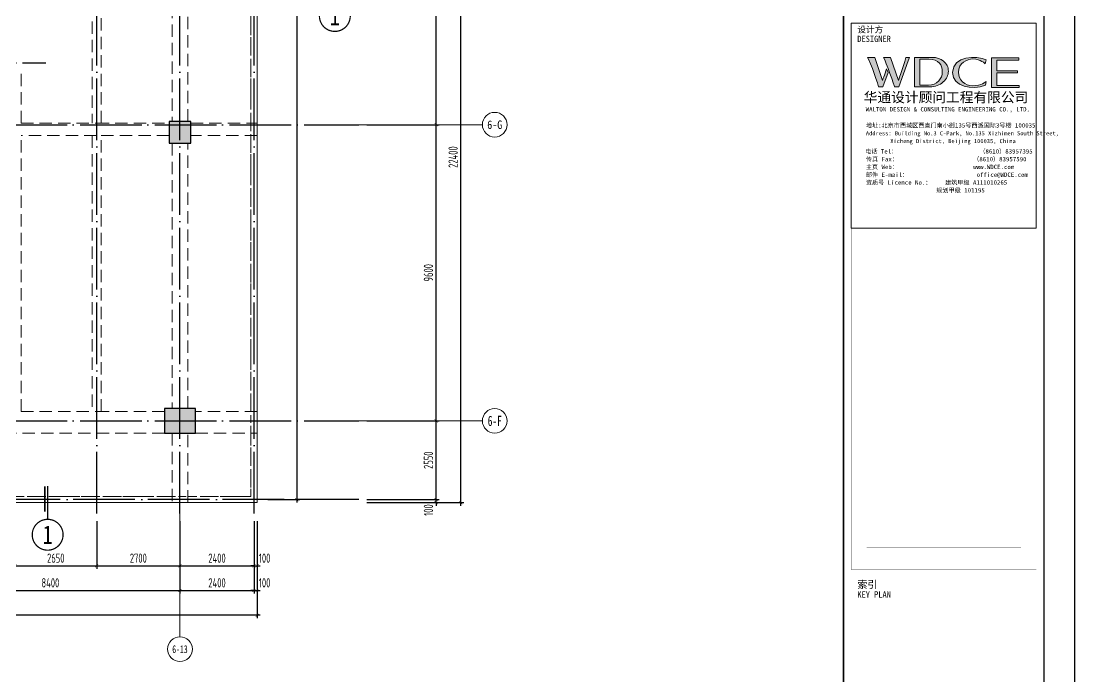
# Model space of a CAD drawing. Header units: millimetres. Extents: x -202076 to 1082610, y -439651 to 179350.
# Drawn here: x 705457 to 739610, y -331181 to -309922 of the extents above; entities that cross this region are included whole.
import ezdxf
from ezdxf.enums import TextEntityAlignment as Align

# ---------------------------------------------------------------- set-up
doc = ezdxf.new("R2010")
doc.units = ezdxf.units.MM
doc.header["$LTSCALE"] = 1000
for name, pattern in [('DASH', [0.35, 0.25, -0.1]), ('DASHED', [0.75, 0.5, -0.25]), ('DOTE', [2.42, 2, -0.2, 0.02, -0.2])]:
    doc.linetypes.add(name, pattern=pattern)
for name, color, linetype in [('02-TEXT_轴号', 7, 'Continuous'), ('A_AXIS-轴线', 36, 'DOTE'), ('AXIS_TEXT', 7, 'Continuous'), ('COLU', 5, 'Continuous'), ('THIN', 7, 'Continuous')]:
    doc.layers.add(name, color=color, linetype=linetype)
for name, color, linetype, lineweight in [('BEAM', 4, 'DASHED', 0), ('DIM', 3, 'Continuous', 0), ('板洞边线', 3, 'Continuous', 18), ('砼梁', 4, 'Continuous', 18), ('边缘构件填充', 253, 'Continuous', 18)]:
    doc.layers.add(name, color=color, linetype=linetype, lineweight=lineweight)
doc.styles.add('-宋体', font='simhei.ttf', dxfattribs={"width": 0.8})
doc.styles.add('_TCH_AXIS', font='STXIHEI.TTF', dxfattribs={"width": 0.75})
doc.styles.add('COMPLEX', font='COMPLEX')
doc.styles.add('TSSD_Dimension', font='tssdeng.shx', dxfattribs={"width": 0.7, "bigfont": 'hztxt.shx'})
doc.styles.add('TSSD_Num', font='Tssdeng.shx', dxfattribs={"width": 0.7, "bigfont": 'hztxt.shx'})
doc.styles.add('图签信息$0$hwxh', font='STXIHEI.TTF')
doc.styles.add('图签信息$0$华文细黑', font='STXIHEI.TTF', dxfattribs={"height": 10})
doc.dimstyles.new('TSSD_100_100', dxfattribs={"dimtxt": 300, "dimasz": 100, "dimexe": 100, "dimexo": 250, "dimgap": 100, "dimtad": 1, "dimdec": 0, "dimzin": 0, "dimdsep": 46, "dimtxsty": 'TSSD_Dimension', "dimblk": 'ARCHTICK', "dimcen": 0, "dimdle": 100, "dimclrt": 7, "dimadec": 0, "dimazin": 0, "dimtfac": 1, "dimtdec": 0, "dimtix": 1, "dimtmove": 2, "dimatfit": 3, "dimfxl": 1, "dimtolj": 1, "dimtzin": 0, "dimarcsym": 0})

# ---------------------------------------------------------------- blocks, each defined once
blk = doc.blocks.new('_AXISO')
blk.add_circle((0, 0), 0.5)
at = {"layer": 'AXIS_TEXT', "style": 'COMPLEX', "width": 1.041667}
blk.add_attdef('A', text='', height=0.56, dxfattribs=at).set_placement((-0.25, -0.28), (0.25, -0.28), align=Align.FIT)
blk = doc.blocks.new('_ARCHTICK')
at = {"color": 0, "linetype": 'ByBlock', "const_width": 0.15}
blk.add_lwpolyline([(-0.5, -0.5), (0.5, 0.5)], dxfattribs=at)
blk = doc.blocks.new('*D2658')
at = {"layer": 'Defpoints', "color": 0, "transparency": 16777216}
for p in [(716408, -313281), (718908, -313281), (716408, -322881)]:
    blk.add_point(p, dxfattribs=at)
at = {"layer": 'DIM', "color": 0, "lineweight": -2, "transparency": 16777216}
for p, q in [((716658, -313281), (719008, -313281)), ((718908, -322981), (718908, -313181)), ((716658, -322881), (719008, -322881))]:
    blk.add_line(p, q, dxfattribs=at)
at = {"layer": 'DIM', "color": 0, "lineweight": -2, "transparency": 16777216, "xscale": 100, "yscale": 100, "zscale": 100}
for p, rotation in [((718908, -313281), 90), ((718908, -322881), 270)]:
    blk.add_blockref('_ARCHTICK', p, dxfattribs=dict(at, rotation=rotation))
at = {"layer": 'DIM', "color": 7, "transparency": 16777216, "insert": (718658, -318081), "char_height": 300, "attachment_point": 5, "rotation": 90, "style": 'TSSD_Dimension'}
blk.add_mtext('\\A1;9600', dxfattribs=at)
blk = doc.blocks.new('*D2659')
at = {"layer": 'Defpoints', "color": 0, "transparency": 16777216}
for p in [(716408, -303681), (718908, -303681), (716408, -313281)]:
    blk.add_point(p, dxfattribs=at)
at = {"layer": 'DIM', "color": 0, "lineweight": -2, "transparency": 16777216}
for p, q in [((718908, -313381), (718908, -303581)), ((716658, -303681), (719008, -303681)), ((716658, -313281), (719008, -313281))]:
    blk.add_line(p, q, dxfattribs=at)
at = {"layer": 'DIM', "color": 0, "lineweight": -2, "transparency": 16777216, "xscale": 100, "yscale": 100, "zscale": 100}
for p, rotation in [((718908, -303681), 90), ((718908, -313281), 270)]:
    blk.add_blockref('_ARCHTICK', p, dxfattribs=dict(at, rotation=rotation))
at = {"layer": 'DIM', "color": 7, "transparency": 16777216, "insert": (718658, -308481), "char_height": 300, "attachment_point": 5, "rotation": 90, "style": 'TSSD_Dimension'}
blk.add_mtext('\\A1;9600', dxfattribs=at)
blk = doc.blocks.new('*D2660')
at = {"layer": 'Defpoints', "color": 0, "transparency": 16777216}
for p in [(716408, -303131), (719708, -303131), (716408, -325531)]:
    blk.add_point(p, dxfattribs=at)
at = {"layer": 'DIM', "color": 0, "lineweight": -2, "transparency": 16777216}
for p, q in [((716658, -303131), (719808, -303131)), ((719708, -325631), (719708, -303031)), ((716658, -325531), (719808, -325531))]:
    blk.add_line(p, q, dxfattribs=at)
at = {"layer": 'DIM', "color": 0, "lineweight": -2, "transparency": 16777216, "xscale": 100, "yscale": 100, "zscale": 100}
for p, rotation in [((719708, -303131), 90), ((719708, -325531), 270)]:
    blk.add_blockref('_ARCHTICK', p, dxfattribs=dict(at, rotation=rotation))
at = {"layer": 'DIM', "color": 7, "transparency": 16777216, "insert": (719458, -314331), "char_height": 300, "attachment_point": 5, "rotation": 90, "style": 'TSSD_Dimension'}
blk.add_mtext('\\A1;22400', dxfattribs=at)
blk = doc.blocks.new('*D2666')
at = {"layer": 'Defpoints', "color": 0, "transparency": 16777216}
for p in [(702207, -325881), (710607, -325881), (710607, -328381)]:
    blk.add_point(p, dxfattribs=at)
at = {"layer": 'DIM', "color": 0, "lineweight": -2, "transparency": 16777216}
for p, q in [((702207, -326131), (702207, -328481)), ((710607, -326131), (710607, -328481)), ((702107, -328381), (710707, -328381))]:
    blk.add_line(p, q, dxfattribs=at)
at = {"layer": 'DIM', "color": 0, "lineweight": -2, "transparency": 16777216, "xscale": 100, "yscale": 100, "zscale": 100, "rotation": 180}
blk.add_blockref('_ARCHTICK', (702207, -328381), dxfattribs=at)
at = {"layer": 'DIM', "color": 0, "lineweight": -2, "transparency": 16777216, "xscale": 100, "yscale": 100, "zscale": 100}
blk.add_blockref('_ARCHTICK', (710607, -328381), dxfattribs=at)
at = {"layer": 'DIM', "color": 7, "transparency": 16777216, "insert": (706407, -328131), "char_height": 300, "attachment_point": 5, "style": 'TSSD_Dimension'}
blk.add_mtext('\\A1;8400', dxfattribs=at)
blk = doc.blocks.new('*D2698')
at = {"layer": 'Defpoints', "color": 0, "transparency": 16777216}
for p in [(705257, -325881), (707907, -325881), (707907, -327581)]:
    blk.add_point(p, dxfattribs=at)
at = {"layer": 'DIM', "color": 0, "lineweight": -2, "transparency": 16777216}
for p, q in [((705257, -326131), (705257, -327681)), ((707907, -326131), (707907, -327681)), ((705157, -327581), (708007, -327581))]:
    blk.add_line(p, q, dxfattribs=at)
at = {"layer": 'DIM', "color": 0, "lineweight": -2, "transparency": 16777216, "xscale": 100, "yscale": 100, "zscale": 100, "rotation": 180}
blk.add_blockref('_ARCHTICK', (705257, -327581), dxfattribs=at)
at = {"layer": 'DIM', "color": 0, "lineweight": -2, "transparency": 16777216, "xscale": 100, "yscale": 100, "zscale": 100}
blk.add_blockref('_ARCHTICK', (707907, -327581), dxfattribs=at)
at = {"layer": 'DIM', "color": 7, "transparency": 16777216, "insert": (706582, -327331), "char_height": 300, "attachment_point": 5, "style": 'TSSD_Dimension'}
blk.add_mtext('\\A1;2650', dxfattribs=at)
blk = doc.blocks.new('*D2699')
at = {"layer": 'Defpoints', "color": 0, "transparency": 16777216}
for p in [(707907, -325881), (710607, -325881), (710607, -327581)]:
    blk.add_point(p, dxfattribs=at)
at = {"layer": 'DIM', "color": 0, "lineweight": -2, "transparency": 16777216}
for p, q in [((707907, -326131), (707907, -327681)), ((710607, -326131), (710607, -327681)), ((707807, -327581), (710707, -327581))]:
    blk.add_line(p, q, dxfattribs=at)
at = {"layer": 'DIM', "color": 0, "lineweight": -2, "transparency": 16777216, "xscale": 100, "yscale": 100, "zscale": 100, "rotation": 180}
blk.add_blockref('_ARCHTICK', (707907, -327581), dxfattribs=at)
at = {"layer": 'DIM', "color": 0, "lineweight": -2, "transparency": 16777216, "xscale": 100, "yscale": 100, "zscale": 100}
blk.add_blockref('_ARCHTICK', (710607, -327581), dxfattribs=at)
at = {"layer": 'DIM', "color": 7, "transparency": 16777216, "insert": (709257, -327331), "char_height": 300, "attachment_point": 5, "style": 'TSSD_Dimension'}
blk.add_mtext('\\A1;2700', dxfattribs=at)
blk = doc.blocks.new('图框-A1')
for points, const_width in [([(0, 0), (841, 0), (841, 594), (0, 594)], 0.05), ([(766, 584), (25, 584), (25, 10), (766, 10)], 0.5)]:
    blk.add_lwpolyline(points, close=True, dxfattribs=dict(const_width=const_width))
at = {"const_width": 0.05}
blk.add_lwpolyline([(841, 297), (839, 297)], dxfattribs=at)
blk = doc.blocks.new('图签信息$0$logo2')
h = blk.add_hatch(color=7)
h.paths.add_polyline_path([(19.02, -7.36), (15.84, -7.36), (15.84, -3.97), (18.97, -3.97), (18.97, -4.24), (16.46, -4.24), (16.46, -5.45), (18.81, -5.45), (18.81, -5.69), (16.47, -5.69), (16.47, -7.12), (19.02, -7.12)])
edge = h.paths.add_edge_path()
edge.add_spline(control_points=[(15.26, -4.21), (15.26, -4.21), (15.13, -4.65), (15.13, -4.65), (15.13, -4.65), (14.62, -4.1), (13.73, -4.1), (13.04, -4.1), (12.07, -4.54), (12.08, -5.62), (12.08, -6.49), (12.77, -7.16), (13.73, -7.17), (14.66, -7.17), (15.23, -6.68), (15.23, -6.68), (15.23, -6.68), (15.16, -7.11), (15.16, -7.11), (13.63, -7.7), (11.42, -7.29), (11.41, -5.64), (11.4, -3.72), (14.16, -3.66), (15.26, -4.21)], knot_values=[0, 0, 0, 0, 1, 1, 1, 2, 2, 2, 3, 3, 3, 4, 4, 4, 5, 5, 5, 6, 6, 6, 7, 7, 7, 8, 8, 8, 8], degree=3, periodic=0)
edge = h.paths.add_edge_path(flags=16)
edge.add_spline(control_points=[(10.23, -5.57), (10.23, -5.16), (10.12, -4.83), (9.9, -4.58), (9.63, -4.27), (9.23, -4.12), (8.69, -4.12), (8.69, -4.12), (7.64, -4.12), (7.64, -4.12), (7.64, -4.12), (7.64, -7.1), (7.64, -7.1), (7.64, -7.1), (8.66, -7.1), (8.66, -7.1), (9.13, -7.1), (9.52, -6.93), (9.82, -6.6), (10.09, -6.31), (10.23, -5.96), (10.23, -5.57)], knot_values=[0, 0, 0, 0, 1, 1, 1, 2, 2, 2, 3, 3, 3, 4, 4, 4, 5, 5, 5, 6, 6, 6, 7, 7, 7, 7], degree=3, periodic=0)
edge = h.paths.add_edge_path()
edge.add_spline(control_points=[(10.92, -5.51), (10.92, -5.96), (10.72, -6.37), (10.34, -6.72), (9.92, -7.1), (9.41, -7.29), (8.82, -7.29), (8.82, -7.29), (7.03, -7.29), (7.03, -7.29), (7.03, -7.29), (7.03, -3.92), (7.03, -3.92), (7.03, -3.92), (9.1, -3.92), (9.1, -3.92), (9.59, -3.92), (10.01, -4.06), (10.36, -4.34), (10.73, -4.64), (10.92, -5.03), (10.92, -5.51)], knot_values=[0, 0, 0, 0, 1, 1, 1, 2, 2, 2, 3, 3, 3, 4, 4, 4, 5, 5, 5, 6, 6, 6, 7, 7, 7, 7], degree=3, periodic=0)
at = {"lineweight": 0}
blk.add_lwpolyline([(19.02, -7.36), (15.84, -7.36), (15.84, -3.97), (18.97, -3.97), (18.97, -4.24), (16.46, -4.24), (16.46, -5.45), (18.81, -5.45), (18.81, -5.69), (16.47, -5.69), (16.47, -7.12), (19.02, -7.12), (19.02, -7.36)], dxfattribs=at)
for points, knots in [([(10.92, -5.51), (10.92, -5.96), (10.72, -6.37), (10.34, -6.72), (9.92, -7.1), (9.41, -7.29), (8.82, -7.29), (8.82, -7.29), (7.03, -7.29), (7.03, -7.29), (7.03, -7.29), (7.03, -3.92), (7.03, -3.92), (7.03, -3.92), (9.1, -3.92), (9.1, -3.92), (9.59, -3.92), (10.01, -4.06), (10.36, -4.34), (10.73, -4.64), (10.92, -5.03), (10.92, -5.51)], [0, 0, 0, 0, 1, 1, 1, 2, 2, 2, 3, 3, 3, 4, 4, 4, 5, 5, 5, 6, 6, 6, 7, 7, 7, 7]), ([(10.23, -5.57), (10.23, -5.16), (10.12, -4.83), (9.9, -4.58), (9.63, -4.27), (9.23, -4.12), (8.69, -4.12), (8.69, -4.12), (7.64, -4.12), (7.64, -4.12), (7.64, -4.12), (7.64, -7.1), (7.64, -7.1), (7.64, -7.1), (8.66, -7.1), (8.66, -7.1), (9.13, -7.1), (9.52, -6.93), (9.82, -6.6), (10.09, -6.31), (10.23, -5.96), (10.23, -5.57)], [0, 0, 0, 0, 1, 1, 1, 2, 2, 2, 3, 3, 3, 4, 4, 4, 5, 5, 5, 6, 6, 6, 7, 7, 7, 7]), ([(15.26, -4.21), (15.26, -4.21), (15.13, -4.65), (15.13, -4.65), (15.13, -4.65), (14.62, -4.1), (13.73, -4.1), (13.04, -4.1), (12.07, -4.54), (12.08, -5.62), (12.08, -6.49), (12.77, -7.16), (13.73, -7.17), (14.66, -7.17), (15.23, -6.68), (15.23, -6.68), (15.23, -6.68), (15.16, -7.11), (15.16, -7.11), (13.63, -7.7), (11.42, -7.29), (11.41, -5.64), (11.4, -3.72), (14.16, -3.66), (15.26, -4.21)], [0, 0, 0, 0, 1, 1, 1, 2, 2, 2, 3, 3, 3, 4, 4, 4, 5, 5, 5, 6, 6, 6, 7, 7, 7, 8, 8, 8, 8])]:
    blk.add_open_spline(points, degree=3, knots=knots, dxfattribs=at)
blk = doc.blocks.new('图签信息$0$logo1')
h = blk.add_hatch(color=8)
edge = h.paths.add_edge_path()
edge.add_spline(control_points=[(3.86, -5.21), (3.63, -5.88), (3.39, -6.56), (3.39, -6.56), (3.39, -6.56), (2.5, -3.91), (2.5, -3.91), (2.5, -3.91), (1.8, -3.91), (1.69, -3.91), (2.02, -4.39), (2.95, -7.27), (2.95, -7.27), (2.95, -7.27), (3.44, -7.27), (3.44, -7.27), (3.44, -7.27), (4.03, -5.66), (4.03, -5.66), (4.03, -5.66), (3.86, -5.21), (3.86, -5.21)], knot_values=[0, 0, 0, 0, 1, 1, 1, 2, 2, 2, 3, 3, 3, 4, 4, 4, 5, 5, 5, 6, 6, 6, 7, 7, 7, 7], degree=3, periodic=0)
h = blk.add_hatch(color=7)
edge = h.paths.add_edge_path()
edge.add_spline(control_points=[(6.04, -3.91), (6.09, -4.1), (5.2, -6.56), (5.2, -6.56), (5.2, -6.56), (4.3, -3.91), (4.3, -3.91), (4.3, -3.91), (3.6, -3.91), (3.49, -3.91), (3.82, -4.39), (4.75, -7.27), (4.75, -7.27), (4.75, -7.27), (5.24, -7.27), (5.24, -7.27), (5.24, -7.27), (6.33, -4.3), (6.33, -4.3), (6.33, -4.3), (6.48, -3.91), (6.48, -3.91), (6.48, -3.91), (6.21, -3.91), (6.04, -3.91)], knot_values=[0, 0, 0, 0, 1, 1, 1, 2, 2, 2, 3, 3, 3, 4, 4, 4, 5, 5, 5, 6, 6, 6, 7, 7, 7, 8, 8, 8, 8], degree=3, periodic=0)
at = {"color": 8, "lineweight": 0}
blk.add_open_spline([(3.86, -5.21), (3.63, -5.88), (3.39, -6.56), (3.39, -6.56), (3.39, -6.56), (2.5, -3.91), (2.5, -3.91), (2.5, -3.91), (1.8, -3.91), (1.69, -3.91), (2.02, -4.39), (2.95, -7.27), (2.95, -7.27), (2.95, -7.27), (3.44, -7.27), (3.44, -7.27), (3.44, -7.27), (4.03, -5.66), (4.03, -5.66), (4.03, -5.66), (3.86, -5.21), (3.86, -5.21)], degree=3, knots=[0, 0, 0, 0, 1, 1, 1, 2, 2, 2, 3, 3, 3, 4, 4, 4, 5, 5, 5, 6, 6, 6, 7, 7, 7, 7], dxfattribs=at)
at = {"lineweight": 0}
blk.add_open_spline([(6.04, -3.91), (6.09, -4.1), (5.2, -6.56), (5.2, -6.56), (5.2, -6.56), (4.3, -3.91), (4.3, -3.91), (4.3, -3.91), (3.6, -3.91), (3.49, -3.91), (3.82, -4.39), (4.75, -7.27), (4.75, -7.27), (4.75, -7.27), (5.24, -7.27), (5.24, -7.27), (5.24, -7.27), (6.33, -4.3), (6.33, -4.3), (6.33, -4.3), (6.48, -3.91), (6.48, -3.91), (6.48, -3.91), (6.21, -3.91), (6.04, -3.91)], degree=3, knots=[0, 0, 0, 0, 1, 1, 1, 2, 2, 2, 3, 3, 3, 4, 4, 4, 5, 5, 5, 6, 6, 6, 7, 7, 7, 8, 8, 8, 8], dxfattribs=at)
blk.add_blockref('图签信息$0$logo2', (0, 0))
blk = doc.blocks.new('图签信息$0$时间-logo')
at = {"layer": 'Defpoints', "lineweight": 0}
blk.add_lwpolyline([(0, -23.46), (-21.17, -23.46), (-21.17, 0), (0, 0), (0, -23.46)], dxfattribs=at)
blk.add_blockref('图签信息$0$logo1', (-20.97, 0))
at = {"style": '图签信息$0$hwxh'}
for s, height, p in [('华通设计顾问工程有限公司 ', 1.15, (-19.73, -9.05)), ('WALTON DESIGN & CONSULTING ENGINEERING CO., LTD.', 0.5, (-19.5, -10.1)), ('地址:北京市西城区西直门南小街135号西派国际3号楼 100035', 0.5, (-19.48, -11.94)), ('Address: Building No.3 C-Park, No.135 Xizhimen South Street, ', 0.47, (-19.48, -12.83)), ('Xicheng District, Beijing 100035, China ', 0.47, (-16.69, -13.72)), ('电话 Tel：                        （8610）83957395 ', 0.5, (-19.56, -14.91)), ('传真 Fax：                      （8610）83957590 ', 0.5, (-19.48, -15.8)), ('主页 Web：                      www.WDCE.com ', 0.5, (-19.48, -16.69)), ('资质号 Licence No.：    建筑甲级 A111010265 ', 0.5, (-19.48, -18.47)), ('邮件 E-mail：                    office@WDCE.com ', 0.5, (-19.48, -17.58)), ('   规划甲级 101195', 0.5, (-12.6, -19.36))]:
    blk.add_text(s, height=height, dxfattribs=at).set_placement(p)
blk = doc.blocks.new('图签信息')
at = {"const_width": 0.5}
blk.add_lwpolyline([(-65, 0), (0, 0), (0, 500.5), (-65, 500.5)], close=True, dxfattribs=at)
at = {"const_width": 0.05}
for points in [[(-62.5, 404.92), (-62.5, 227.83)], [(-62.5, 404.92), (-2.5, 404.92)], [(-62.5, 227.83), (-2.5, 227.83), (-2.5, 404.92)], [(-57.5, 338.36), (-7.5, 338.36)], [(-57.5, 288.83), (-7.5, 288.83)], [(-57.5, 234.85), (-7.5, 234.85)], [(-62.5, 227.83), (-2.5, 227.83)], [(-62.5, 217.74), (-2.5, 217.74)]]:
    blk.add_lwpolyline(points, dxfattribs=at)
at = {"ltscale": 0.001, "xscale": 2.834689937531525, "yscale": 2.834689937531525, "zscale": 2.834689937531525}
blk.add_blockref('图签信息$0$时间-logo', (-2.5, 404.92), dxfattribs=at)
at = {"style": '图签信息$0$华文细黑'}
for s, height, p in [('设计方', 2, (-60.5, 403.83)), ('DESIGNER', 2, (-60.5, 400.83)), ('索引', 2.4, (-60.5, 224.14)), ('KEY PLAN', 2, (-60.5, 220.74))]:
    blk.add_text(s, height=height, dxfattribs=at).set_placement(p, align=Align.TOP_LEFT)
blk = doc.blocks.new('图签-A1')
at = {"color": 2}
blk.add_blockref('图签信息', (0, 0), dxfattribs=at)
blk = doc.blocks.new('*D2702')
at = {"layer": 'Defpoints', "color": 0, "transparency": 16777216}
for p in [(710607, -325881), (713007, -325881), (713007, -327581)]:
    blk.add_point(p, dxfattribs=at)
at = {"layer": 'DIM', "color": 0, "lineweight": -2, "transparency": 16777216}
for p, q in [((710607, -326131), (710607, -327681)), ((713007, -326131), (713007, -327681)), ((710507, -327581), (713107, -327581))]:
    blk.add_line(p, q, dxfattribs=at)
at = {"layer": 'DIM', "color": 0, "lineweight": -2, "transparency": 16777216, "xscale": 100, "yscale": 100, "zscale": 100, "rotation": 180}
blk.add_blockref('_ARCHTICK', (710607, -327581), dxfattribs=at)
at = {"layer": 'DIM', "color": 0, "lineweight": -2, "transparency": 16777216, "xscale": 100, "yscale": 100, "zscale": 100}
blk.add_blockref('_ARCHTICK', (713007, -327581), dxfattribs=at)
at = {"layer": 'DIM', "color": 7, "transparency": 16777216, "insert": (711807, -327331), "char_height": 300, "attachment_point": 5, "style": 'TSSD_Dimension'}
blk.add_mtext('\\A1;2400', dxfattribs=at)
blk = doc.blocks.new('*D2704')
at = {"layer": 'Defpoints', "color": 0, "transparency": 16777216}
for p in [(710607, -325881), (713007, -325881), (713007, -328381)]:
    blk.add_point(p, dxfattribs=at)
at = {"layer": 'DIM', "color": 0, "lineweight": -2, "transparency": 16777216}
for p, q in [((710607, -326131), (710607, -328481)), ((713007, -326131), (713007, -328481)), ((710507, -328381), (713107, -328381))]:
    blk.add_line(p, q, dxfattribs=at)
at = {"layer": 'DIM', "color": 0, "lineweight": -2, "transparency": 16777216, "xscale": 100, "yscale": 100, "zscale": 100, "rotation": 180}
blk.add_blockref('_ARCHTICK', (710607, -328381), dxfattribs=at)
at = {"layer": 'DIM', "color": 0, "lineweight": -2, "transparency": 16777216, "xscale": 100, "yscale": 100, "zscale": 100}
blk.add_blockref('_ARCHTICK', (713007, -328381), dxfattribs=at)
at = {"layer": 'DIM', "color": 7, "transparency": 16777216, "insert": (711807, -328131), "char_height": 300, "attachment_point": 5, "style": 'TSSD_Dimension'}
blk.add_mtext('\\A1;2400', dxfattribs=at)
blk = doc.blocks.new('*D2985')
at = {"layer": 'Defpoints', "color": 0, "transparency": 16777216}
for p in [(716408, -322881), (718908, -322881), (716408, -325431)]:
    blk.add_point(p, dxfattribs=at)
at = {"layer": 'DIM', "color": 0, "lineweight": -2, "transparency": 16777216}
for p, q in [((716658, -322881), (719008, -322881)), ((718908, -325531), (718908, -322781)), ((716658, -325431), (719008, -325431))]:
    blk.add_line(p, q, dxfattribs=at)
at = {"layer": 'DIM', "color": 0, "lineweight": -2, "transparency": 16777216, "xscale": 100, "yscale": 100, "zscale": 100}
for p, rotation in [((718908, -322881), 90), ((718908, -325431), 270)]:
    blk.add_blockref('_ARCHTICK', p, dxfattribs=dict(at, rotation=rotation))
at = {"layer": 'DIM', "color": 7, "transparency": 16777216, "insert": (718658, -324156), "char_height": 300, "attachment_point": 5, "rotation": 90, "style": 'TSSD_Dimension'}
blk.add_mtext('\\A1;2550', dxfattribs=at)
blk = doc.blocks.new('*D2986')
at = {"layer": 'Defpoints', "color": 0, "transparency": 16777216}
for p in [(716408, -325431), (718908, -325431), (716408, -325531)]:
    blk.add_point(p, dxfattribs=at)
at = {"layer": 'DIM', "color": 0, "lineweight": -2, "transparency": 16777216}
for p, q in [((716658, -325431), (719008, -325431)), ((718908, -325431), (718908, -325331)), ((718908, -325531), (718908, -325431)), ((716658, -325531), (719008, -325531)), ((718908, -325531), (718908, -325631))]:
    blk.add_line(p, q, dxfattribs=at)
at = {"layer": 'DIM', "color": 0, "lineweight": -2, "transparency": 16777216, "xscale": 100, "yscale": 100, "zscale": 100}
for p, rotation in [((718908, -325431), 270), ((718908, -325531), 90)]:
    blk.add_blockref('_ARCHTICK', p, dxfattribs=dict(at, rotation=rotation))
at = {"layer": 'DIM', "color": 7, "transparency": 16777216, "insert": (718658, -325773), "char_height": 300, "attachment_point": 5, "rotation": 90, "style": 'TSSD_Dimension'}
blk.add_mtext('\\A1;100', dxfattribs=at)
blk = doc.blocks.new('*D2987')
at = {"layer": 'Defpoints', "color": 0, "transparency": 16777216}
for p in [(713007, -325881), (713107, -325881), (713107, -327581)]:
    blk.add_point(p, dxfattribs=at)
at = {"layer": 'DIM', "color": 0, "lineweight": -2, "transparency": 16777216}
for p, q in [((713007, -326131), (713007, -327681)), ((713107, -326131), (713107, -327681)), ((713007, -327581), (712907, -327581)), ((713007, -327581), (713107, -327581)), ((713107, -327581), (713207, -327581))]:
    blk.add_line(p, q, dxfattribs=at)
at = {"layer": 'DIM', "color": 0, "lineweight": -2, "transparency": 16777216, "xscale": 100, "yscale": 100, "zscale": 100}
blk.add_blockref('_ARCHTICK', (713007, -327581), dxfattribs=at)
at = {"layer": 'DIM', "color": 0, "lineweight": -2, "transparency": 16777216, "xscale": 100, "yscale": 100, "zscale": 100, "rotation": 180}
blk.add_blockref('_ARCHTICK', (713107, -327581), dxfattribs=at)
at = {"layer": 'DIM', "color": 7, "transparency": 16777216, "insert": (713349, -327331), "char_height": 300, "attachment_point": 5, "style": 'TSSD_Dimension'}
blk.add_mtext('\\A1;100', dxfattribs=at)
blk = doc.blocks.new('*D2988')
at = {"layer": 'Defpoints', "color": 0, "transparency": 16777216}
for p in [(713007, -325881), (713107, -325881), (713107, -328381)]:
    blk.add_point(p, dxfattribs=at)
at = {"layer": 'DIM', "color": 0, "lineweight": -2, "transparency": 16777216}
for p, q in [((713007, -326131), (713007, -328481)), ((713107, -326131), (713107, -328481)), ((713007, -328381), (712907, -328381)), ((713007, -328381), (713107, -328381)), ((713107, -328381), (713207, -328381))]:
    blk.add_line(p, q, dxfattribs=at)
at = {"layer": 'DIM', "color": 0, "lineweight": -2, "transparency": 16777216, "xscale": 100, "yscale": 100, "zscale": 100}
blk.add_blockref('_ARCHTICK', (713007, -328381), dxfattribs=at)
at = {"layer": 'DIM', "color": 0, "lineweight": -2, "transparency": 16777216, "xscale": 100, "yscale": 100, "zscale": 100, "rotation": 180}
blk.add_blockref('_ARCHTICK', (713107, -328381), dxfattribs=at)
at = {"layer": 'DIM', "color": 7, "transparency": 16777216, "insert": (713349, -328131), "char_height": 300, "attachment_point": 5, "style": 'TSSD_Dimension'}
blk.add_mtext('\\A1;100', dxfattribs=at)
blk = doc.blocks.new('*D3042')
at = {"layer": 'Defpoints', "color": 0, "transparency": 16777216}
for p in [(676307, -325881), (713107, -325881), (676307, -329181)]:
    blk.add_point(p, dxfattribs=at)
at = {"layer": 'DIM', "color": 0, "lineweight": -2, "transparency": 16777216}
for p, q in [((676307, -326131), (676307, -329281)), ((713107, -326131), (713107, -329281)), ((713207, -329181), (676207, -329181))]:
    blk.add_line(p, q, dxfattribs=at)
at = {"layer": 'DIM', "color": 0, "lineweight": -2, "transparency": 16777216, "xscale": 100, "yscale": 100, "zscale": 100, "rotation": 180}
blk.add_blockref('_ARCHTICK', (676307, -329181), dxfattribs=at)
at = {"layer": 'DIM', "color": 0, "lineweight": -2, "transparency": 16777216, "xscale": 100, "yscale": 100, "zscale": 100}
blk.add_blockref('_ARCHTICK', (713107, -329181), dxfattribs=at)
at = {"layer": 'DIM', "color": 7, "transparency": 16777216, "insert": (694707, -328931), "char_height": 300, "attachment_point": 5, "style": 'TSSD_Dimension'}
blk.add_mtext('\\A1;36800', dxfattribs=at)
blk = doc.blocks.new('ts_idx1')
at = {"color": 0, "linetype": 'ByBlock', "lineweight": -2, "const_width": 0.04}
blk.add_lwpolyline([(-0.5, 0, 1), (0.5, 0, 1)], format="xyb", close=True, dxfattribs=at)
at = {"color": 0, "linetype": 'ByBlock', "lineweight": -2, "style": 'TSSD_Num', "width": 0.7}
blk.add_attdef('A', text='', height=0.6, dxfattribs=at).set_placement((0, 0), align=Align.MIDDLE_CENTER)
blk = doc.blocks.new('*D3560')
at = {"layer": 'Defpoints', "color": 0, "transparency": 16777216}
for p in [(713207, -302186), (713207, -325431), (714394, -325431)]:
    blk.add_point(p, dxfattribs=at)
at = {"layer": 'DIM', "color": 0, "lineweight": -2, "transparency": 16777216}
for p, q in [((713457, -302186), (714494, -302186)), ((714394, -302086), (714394, -325531)), ((713457, -325431), (714494, -325431))]:
    blk.add_line(p, q, dxfattribs=at)
at = {"layer": 'DIM', "color": 0, "lineweight": -2, "transparency": 16777216, "xscale": 100, "yscale": 100, "zscale": 100}
for p, rotation in [((714394, -302186), 90), ((714394, -325431), 270)]:
    blk.add_blockref('_ARCHTICK', p, dxfattribs=dict(at, rotation=rotation))

msp = doc.modelspace()

# ---------------------------------------------------------------- hatches: boundary and pattern name
at = {"layer": '边缘构件填充'}
h = msp.add_hatch(color=256, dxfattribs=at)
h.dxf.hatch_style = 1
h.paths.add_polyline_path([(710957.2, -313181), (710257.2, -313181), (710257.2, -313881), (710957.2, -313881)])
h = msp.add_hatch(color=256, dxfattribs=at)
h.dxf.hatch_style = 1
h.paths.add_polyline_path([(711107.2, -322481), (710107.2, -322481), (710107.2, -323281), (711107.2, -323281)])

# ---------------------------------------------------------------- linework, layer by layer
msp.add_lwpolyline([(739607.2, -351481), (739607.2, -292081), (655507.2, -292081), (655507.2, -351481)], close=True)
at = {"layer": 'A_AXIS-轴线'}
for p, q in [((707907.2, -325881), (707907.2, -300681)), ((710607.2, -325881), (710607.2, -300681)), ((713007.2, -325881), (713007.2, -300681)), ((681307.2, -311281), (706257.2, -311281)), ((716407.5, -325431), (675607.2, -325431))]:
    msp.add_line(p, q, dxfattribs=at)
for points in [[(675907.2, -313281), (716407.5, -313281)], [(675907.2, -322881), (716407.5, -322881)]]:
    msp.add_lwpolyline(points, dxfattribs=at)
at = {"layer": 'BEAM', "ltscale": 0.8}
for p, q in [((710357.2, -304031), (710357.2, -313181)), ((710857.2, -313181), (710857.2, -304031)), ((712907.2, -303981), (712907.2, -313231)), ((707757.2, -308131), (707757.2, -313231)), ((708057.2, -313231), (708057.2, -308131)), ((705457.2, -313231), (705457.2, -311481)), ((705457.2, -313231), (707907.1, -313231)), ((707907.2, -313231), (710257.2, -313231)), ((710957.2, -313231), (713107.2, -313231)), ((707907.1, -313631), (705457.2, -313631)), ((705457.2, -322581), (705457.2, -313631)), ((707757.2, -313631), (707757.2, -322581)), ((710257.2, -313631), (707907.2, -313631)), ((708057.2, -322581), (708057.2, -313631)), ((713107.2, -313631), (710957.2, -313631)), ((712907.2, -313631), (712907.2, -322581)), ((710357.2, -313881), (710357.2, -322481)), ((710857.2, -322481), (710857.2, -313881)), ((705457.2, -322581), (707907.1, -322581)), ((707907.2, -322581), (710107.2, -322581)), ((713107.2, -322581), (711107.2, -322581)), ((710107.2, -323281), (702707.2, -323281)), ((710357.2, -323281), (710357.2, -325531)), ((710857.2, -325531), (710857.2, -323281)), ((711107.2, -323281), (713107.2, -323281)), ((712907.2, -323281), (712907.2, -325331)), ((710357.2, -325331), (702407.2, -325331)), ((712907.2, -325331), (710857.2, -325331))]:
    msp.add_line(p, q, dxfattribs=at)
at = {"layer": 'COLU'}
for points in [[(710957.2, -313181), (710257.2, -313181), (710257.2, -313881), (710957.2, -313881)], [(711107.2, -322481), (710107.2, -322481), (710107.2, -323281), (711107.2, -323281)]]:
    msp.add_lwpolyline(points, close=True, dxfattribs=at)
at = {"layer": 'DIM'}
for p, q in [((716407.5, -313281), (720407.5, -313281)), ((716407.5, -322881), (720407.5, -322881)), ((710607.2, -325881), (710607.2, -329881))]:
    msp.add_line(p, q, dxfattribs=at)
at = {"layer": 'THIN'}
msp.add_line((706318.4, -324998.7), (706318.4, -326072.9), dxfattribs=at)
at = {"layer": 'THIN', "const_width": 50}
msp.add_lwpolyline([(706226.3, -325825.6), (706226.3, -324998.7)], dxfattribs=at)
at = {"layer": '板洞边线', "color": 6}
msp.add_lwpolyline([(713107.2, -302186.4), (697110, -302642.9), (676307.2, -301806), (676307.2, -326597), (690996.3, -325531), (713107.2, -325531)], close=True, dxfattribs=at)
at = {"layer": '板洞边线', "color": 6, "linetype": 'DASH'}
msp.add_lwpolyline([(698107.2, -302931), (698107.2, -302814.5), (712907.2, -302392.2), (712907.2, -325331), (690989, -325331), (676507.2, -325331), (676507.2, -302014.2), (694807.2, -302750.4), (694807.2, -302931)], dxfattribs=at)
at = {"layer": '砼梁'}
for p, q in [((713107.2, -302186.4), (713107.2, -325531)), ((713107.2, -325531), (690994.3, -325531))]:
    msp.add_line(p, q, dxfattribs=at)

# ---------------------------------------------------------------- block references
at = {"xscale": 100, "yscale": 100, "zscale": 100}
for name, p in [('图框-A1', (655507.2, -351481)), ('图签-A1', (738607.2, -350481))]:
    msp.add_blockref(name, p, dxfattribs=at)
at = {"layer": 'DIM'}
ref = msp.add_blockref('_AXISO', (720807.5, -313281), dxfattribs=dict(at, xscale=800, yscale=800, zscale=800))
ref.add_attrib('A', '6-G', dxfattribs={"layer": '02-TEXT_轴号', "height": 277.76, "style": '_TCH_AXIS', "width": 0.743037}).set_placement((720564.4, -313419.9), (721050.6, -313419.9), align=Align.FIT)
ref = msp.add_blockref('_AXISO', (720807.5, -322881), dxfattribs=dict(at, xscale=800, yscale=800, zscale=800))
ref.add_attrib('A', '6-F', dxfattribs={"layer": '02-TEXT_轴号', "height": 331.15, "style": '_TCH_AXIS', "width": 0.743037}).set_placement((720581.7, -323046.6), (721033.3, -323046.6), align=Align.FIT)
ref = msp.add_blockref('_AXISO', (710607.2, -330281), dxfattribs=dict(at, xscale=800, yscale=800, zscale=800))
ref.add_attrib('A', '6-13', dxfattribs={"layer": '02-TEXT_轴号', "height": 252.11, "style": '_TCH_AXIS', "width": 0.743037}).set_placement((710357.1, -330407.1), (710857.2, -330407.1), align=Align.FIT)
at = {"layer": 'THIN'}
ref = msp.add_blockref('ts_idx1', (715625.4, -309756.9), dxfattribs=dict(at, xscale=999.9999800000003, yscale=999.9999800000003, zscale=999.9999800000003))
ref.add_attrib('1', '1', dxfattribs={"height": 600, "style": '-宋体', "width": 0.8}).set_placement((715625.4, -309756.9), align=Align.MIDDLE_CENTER)
ref = msp.add_blockref('ts_idx1', (706318.4, -326572.9), dxfattribs=dict(at, xscale=999.9999800000003, yscale=999.9999800000003, zscale=999.9999800000003))
ref.add_attrib('1', '1', dxfattribs={"height": 600, "style": '-宋体', "width": 0.8}).set_placement((706318.4, -326572.9), align=Align.MIDDLE_CENTER)

# ---------------------------------------------------------------- dimensions: what is measured, and where the dimension line sits
at = {"layer": 'DIM'}
dim = msp.add_aligned_dim(p1=(713207.2, -302186.4), p2=(713207.2, -325431), distance=1187, text=' ', dimstyle='TSSD_100_100', override={"dimclrd": 0, "dimclre": 0, "dimclrt": 7}, dxfattribs=at)
dim.commit()
dim.dimension.update_dxf_attribs({"geometry": '*D3560', "text_midpoint": (714394.2, -313808.7)})
for base, p1, p2, picture, middle in [((719707.5, -303131), (716407.5, -325531), (716407.5, -303131), '*D2660', (719457.5, -314331)), ((718907.5, -303681), (716407.5, -313281), (716407.5, -303681), '*D2659', (718657.5, -308481)), ((718907.5, -313281), (716407.5, -322881), (716407.5, -313281), '*D2658', (718657.5, -318081)), ((718907.5, -322881), (716407.5, -325431), (716407.5, -322881), '*D2985', (718657.5, -324156))]:
    dim = msp.add_linear_dim(base=base, p1=p1, p2=p2, angle=90, dimstyle='TSSD_100_100', dxfattribs=at)
    dim.commit()
    dim.dimension.update_dxf_attribs({"geometry": picture, "text_midpoint": middle})
dim = msp.add_linear_dim(base=(718907.5, -325431), p1=(716407.5, -325531), p2=(716407.5, -325431), angle=90, dimstyle='TSSD_100_100', dxfattribs=at)
dim.commit()
dim.dimension.update_dxf_attribs({"geometry": '*D2986', "text_midpoint": (718657.5, -325772.9), "dimtype": 160})
for base, p1, p2, picture, middle in [((676307.2, -329181), (713107.2, -325881), (676307.2, -325881), '*D3042', (694707.2, -328931)), ((710607.2, -328381), (702207.2, -325881), (710607.2, -325881), '*D2666', (706407.2, -328131)), ((707907.2, -327581), (705257.2, -325881), (707907.2, -325881), '*D2698', (706582.2, -327331)), ((710607.2, -327581), (707907.2, -325881), (710607.2, -325881), '*D2699', (709257.2, -327331)), ((713007.2, -327581), (710607.2, -325881), (713007.2, -325881), '*D2702', (711807.2, -327331)), ((713007.2, -328381), (710607.2, -325881), (713007.2, -325881), '*D2704', (711807.2, -328131))]:
    dim = msp.add_linear_dim(base=base, p1=p1, p2=p2, dimstyle='TSSD_100_100', dxfattribs=at)
    dim.commit()
    dim.dimension.update_dxf_attribs({"geometry": picture, "text_midpoint": middle})
for base, picture, middle in [((713107.2, -327581), '*D2987', (713349.1, -327331)), ((713107.2, -328381), '*D2988', (713349.1, -328131))]:
    dim = msp.add_linear_dim(base=base, p1=(713007.2, -325881), p2=(713107.2, -325881), dimstyle='TSSD_100_100', dxfattribs=at)
    dim.commit()
    dim.dimension.update_dxf_attribs({"geometry": picture, "text_midpoint": middle, "dimtype": 160})

doc.saveas('drawing.dxf')
